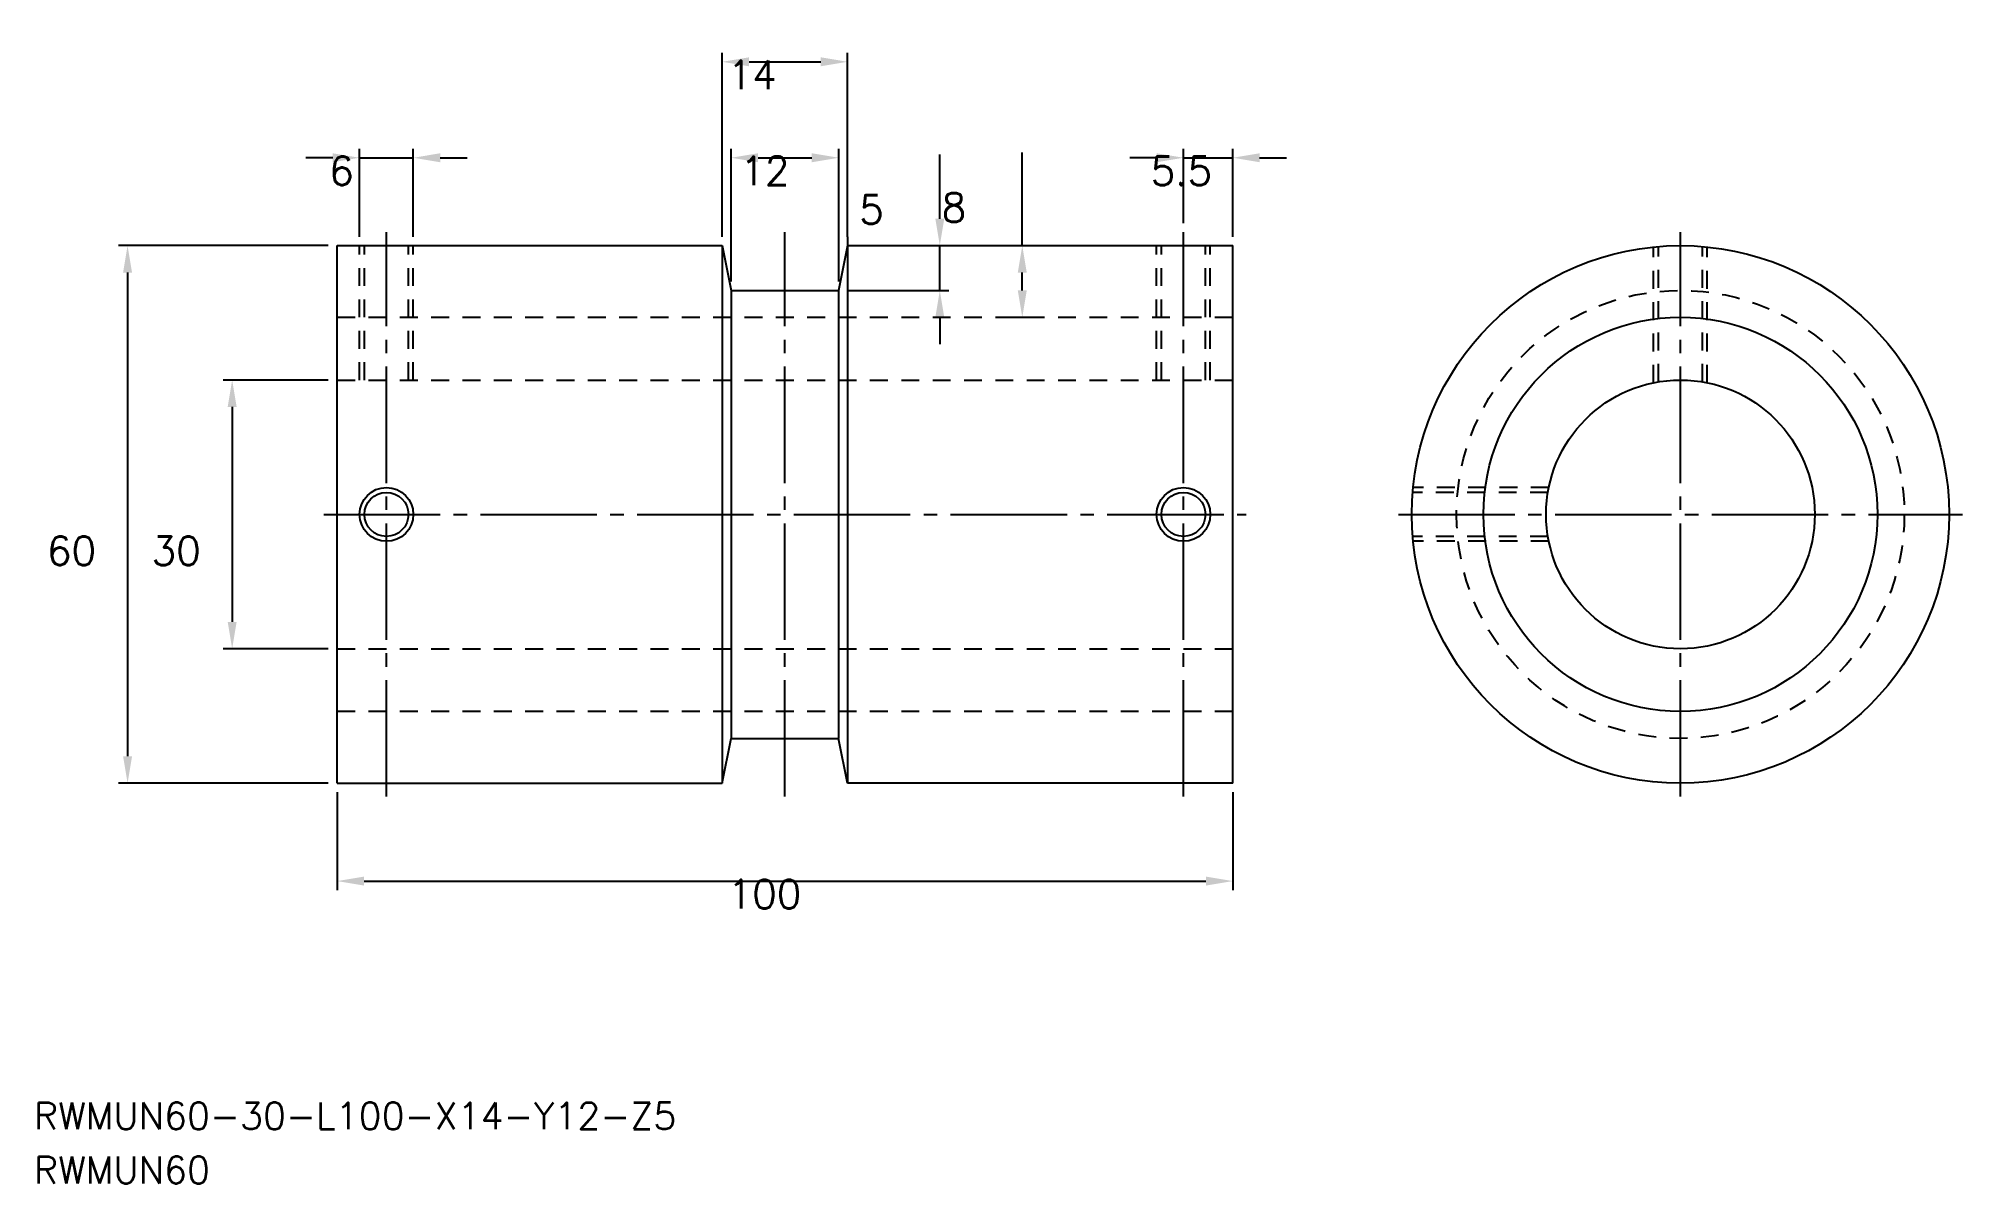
# Model space of a CAD drawing. Extents: x 23 to 238, y 57 to 185.
import ezdxf

# ---------------------------------------------------------------- set-up
doc = ezdxf.new("R2010")
doc.units = 0
doc.header["$PDMODE"] = 64
doc.linetypes.add('CENTER', pattern=[17.5, 13, -1.5, 1.5, -1.5])
doc.linetypes.add('DASHED', pattern=[3.5, 2, -1.5])
doc.layers.get('0').update_dxf_attribs({"linetype": 'CONTINUOUS'})
doc.layers.get('DEFPOINTS').update_dxf_attribs({"linetype": 'CONTINUOUS'})
doc.layers.add('CENTER', color=1, linetype='CENTER')
doc.layers.add('SIZE', color=7, linetype='CONTINUOUS')
doc.styles.get("Standard").update_dxf_attribs({"font": 'txt.shx', "bigfont": 'extfont.shx'})
doc.dimstyles.get("Standard").update_dxf_attribs({"dimtxt": 2.5, "dimasz": 2.5, "dimexe": 1.25, "dimexo": 0.625, "dimtad": 1, "dimcen": 2.5, "dimazin": 3, "dimtfac": 1, "dimtmove": 0, "dimatfit": 3})

# ---------------------------------------------------------------- blocks, each defined once
blk = doc.blocks.new('*D41')
at = {"layer": 'DEFPOINTS', "color": 0, "linetype": 'CONTINUOUS'}
for p in [(56.07, 101.39), (156.07, 101.39), (156.07, 90.46)]:
    blk.add_point(p, dxfattribs=at)
at = {"layer": 'SIZE', "color": 0, "linetype": 'CONTINUOUS'}
for p, q in [((56.07, 100.39), (56.07, 89.46)), ((156.07, 100.39), (156.07, 89.46)), ((59.07, 90.46), (153.07, 90.46))]:
    blk.add_line(p, q, dxfattribs=at)
for points in [[(59.07, 90.96), (59.07, 89.96), (56.07, 90.46)], [(153.07, 90.96), (153.07, 89.96), (156.07, 90.46)]]:
    blk.add_solid(points, dxfattribs=at)
at = {"layer": 'SIZE', "color": 0}
blk.add_text('100', height=3.2, dxfattribs=at).set_placement((99.67, 87.4))
blk = doc.blocks.new('*D40')
at = {"layer": 'DEFPOINTS', "color": 0, "linetype": 'CONTINUOUS'}
for p in [(56.07, 146.39), (44.34, 116.39), (56.07, 116.39)]:
    blk.add_point(p, dxfattribs=at)
at = {"layer": 'SIZE', "color": 0, "linetype": 'CONTINUOUS'}
for p, q in [((55.07, 146.39), (43.34, 146.39)), ((44.34, 143.39), (44.34, 119.39)), ((55.07, 116.39), (43.34, 116.39))]:
    blk.add_line(p, q, dxfattribs=at)
for points in [[(43.84, 143.39), (44.84, 143.39), (44.34, 146.39)], [(43.84, 119.39), (44.84, 119.39), (44.34, 116.39)]]:
    blk.add_solid(points, dxfattribs=at)
at = {"layer": 'SIZE', "color": 0}
blk.add_text('30', height=3.2, dxfattribs=at).set_placement((35.34, 125.72))
blk = doc.blocks.new('*D39')
at = {"layer": 'DEFPOINTS', "color": 0, "linetype": 'CONTINUOUS'}
for p in [(56.07, 161.39), (32.66, 101.39), (56.07, 101.39)]:
    blk.add_point(p, dxfattribs=at)
at = {"layer": 'SIZE', "color": 0, "linetype": 'CONTINUOUS'}
for p, q in [((55.07, 161.39), (31.66, 161.39)), ((32.66, 158.39), (32.66, 104.39)), ((55.07, 101.39), (31.66, 101.39))]:
    blk.add_line(p, q, dxfattribs=at)
for points in [[(32.16, 158.39), (33.16, 158.39), (32.66, 161.39)], [(32.16, 104.39), (33.16, 104.39), (32.66, 101.39)]]:
    blk.add_solid(points, dxfattribs=at)
at = {"layer": 'SIZE', "color": 0}
blk.add_text('60', height=3.2, dxfattribs=at).set_placement((23.66, 125.72))
blk = doc.blocks.new('*D38')
at = {"layer": 'DEFPOINTS', "color": 0, "linetype": 'CONTINUOUS'}
for p in [(64.57, 171.2), (58.57, 161.39), (64.57, 161.39)]:
    blk.add_point(p, dxfattribs=at)
at = {"layer": 'SIZE', "color": 0, "linetype": 'CONTINUOUS'}
for p, q in [((58.57, 162.39), (58.57, 172.2)), ((64.57, 162.39), (64.57, 172.2)), ((55.57, 171.2), (52.57, 171.2)), ((58.57, 171.2), (64.57, 171.2)), ((67.57, 171.2), (70.57, 171.2))]:
    blk.add_line(p, q, dxfattribs=at)
for points in [[(55.57, 171.7), (55.57, 170.7), (58.57, 171.2)], [(67.57, 171.7), (67.57, 170.7), (64.57, 171.2)]]:
    blk.add_solid(points, dxfattribs=at)
at = {"layer": 'SIZE', "color": 0}
blk.add_text('6', height=3.2, dxfattribs=at).set_placement((55.17, 168.13))
blk = doc.blocks.new('*D37')
at = {"layer": 'DEFPOINTS', "color": 0, "linetype": 'CONTINUOUS'}
for p in [(113.07, 181.91), (99.07, 161.39), (113.07, 161.39)]:
    blk.add_point(p, dxfattribs=at)
at = {"layer": 'SIZE', "color": 0, "linetype": 'CONTINUOUS'}
for p, q in [((99.07, 162.39), (99.07, 182.91)), ((113.07, 162.39), (113.07, 182.91)), ((102.07, 181.91), (110.07, 181.91))]:
    blk.add_line(p, q, dxfattribs=at)
for points in [[(102.07, 182.41), (102.07, 181.41), (99.07, 181.91)], [(110.07, 182.41), (110.07, 181.41), (113.07, 181.91)]]:
    blk.add_solid(points, dxfattribs=at)
at = {"layer": 'SIZE', "color": 0}
blk.add_text('14', height=3.2, dxfattribs=at).set_placement((99.67, 178.85))
blk = doc.blocks.new('*D36')
at = {"layer": 'DEFPOINTS', "color": 0, "linetype": 'CONTINUOUS'}
for p in [(156.07, 171.2), (150.57, 162.89), (156.07, 161.39)]:
    blk.add_point(p, dxfattribs=at)
at = {"layer": 'SIZE', "color": 0, "linetype": 'CONTINUOUS'}
for p, q in [((150.57, 163.89), (150.57, 172.2)), ((156.07, 162.39), (156.07, 172.2)), ((147.57, 171.2), (144.57, 171.2)), ((150.57, 171.2), (156.07, 171.2)), ((159.07, 171.2), (162.07, 171.2))]:
    blk.add_line(p, q, dxfattribs=at)
for points in [[(147.57, 171.7), (147.57, 170.7), (150.57, 171.2)], [(159.07, 171.7), (159.07, 170.7), (156.07, 171.2)]]:
    blk.add_solid(points, dxfattribs=at)
at = {"layer": 'SIZE', "color": 0}
blk.add_text('5.5', height=3.2, dxfattribs=at).set_placement((146.91, 168.13))
blk = doc.blocks.new('*D35')
at = {"layer": 'DEFPOINTS', "color": 0, "linetype": 'CONTINUOUS'}
for p in [(113.07, 161.39), (112.07, 156.39), (123.36, 156.39)]:
    blk.add_point(p, dxfattribs=at)
at = {"layer": 'SIZE', "color": 0, "linetype": 'CONTINUOUS'}
for p, q in [((123.36, 164.39), (123.36, 171.55)), ((114.07, 161.39), (124.36, 161.39)), ((123.36, 156.39), (123.36, 161.39)), ((113.07, 156.39), (124.36, 156.39)), ((123.36, 153.39), (123.36, 150.39))]:
    blk.add_line(p, q, dxfattribs=at)
for points in [[(122.86, 164.39), (123.86, 164.39), (123.36, 161.39)], [(122.86, 153.39), (123.86, 153.39), (123.36, 156.39)]]:
    blk.add_solid(points, dxfattribs=at)
at = {"layer": 'SIZE', "color": 0}
blk.add_text('5', height=3.2, dxfattribs=at).set_placement((114.36, 163.82))
blk = doc.blocks.new('*D34')
at = {"layer": 'DEFPOINTS', "color": 0, "linetype": 'CONTINUOUS'}
for p in [(112.07, 171.2), (100.07, 156.39), (112.07, 156.39)]:
    blk.add_point(p, dxfattribs=at)
at = {"layer": 'SIZE', "color": 0, "linetype": 'CONTINUOUS'}
for p, q in [((100.07, 157.39), (100.07, 172.2)), ((112.07, 157.39), (112.07, 172.2)), ((103.07, 171.2), (109.07, 171.2))]:
    blk.add_line(p, q, dxfattribs=at)
for points in [[(103.07, 171.7), (103.07, 170.7), (100.07, 171.2)], [(109.07, 171.7), (109.07, 170.7), (112.07, 171.2)]]:
    blk.add_solid(points, dxfattribs=at)
at = {"layer": 'SIZE', "color": 0}
blk.add_text('12', height=3.2, dxfattribs=at).set_placement((101.08, 168.13))
blk = doc.blocks.new('*D33')
at = {"layer": 'DEFPOINTS', "color": 0, "linetype": 'CONTINUOUS'}
for p in [(113.07, 161.39), (130.04, 153.39), (132.57, 153.39)]:
    blk.add_point(p, dxfattribs=at)
at = {"layer": 'SIZE', "color": 0, "linetype": 'CONTINUOUS'}
for p, q in [((132.57, 161.39), (132.57, 171.78)), ((114.07, 161.39), (133.57, 161.39)), ((132.57, 156.39), (132.57, 158.39)), ((131.04, 153.39), (133.57, 153.39))]:
    blk.add_line(p, q, dxfattribs=at)
for points in [[(132.07, 158.39), (133.07, 158.39), (132.57, 161.39)], [(132.07, 156.39), (133.07, 156.39), (132.57, 153.39)]]:
    blk.add_solid(points, dxfattribs=at)
at = {"layer": 'SIZE', "color": 0}
blk.add_text('8', height=3.2, dxfattribs=at).set_placement((123.57, 164.05))

msp = doc.modelspace()

# ---------------------------------------------------------------- linework, layer by layer
at = {"color": 7, "linetype": 'CONTINUOUS'}
for p, q in [((56.06514, 101.3891), (56.06514, 161.3891)), ((56.06514, 161.3891), (99.06514, 161.3891)), ((99.06514, 161.3891), (99.06514, 101.3891)), ((113.06514, 162.3891), (113.06514, 101.3891)), ((113.06514, 161.3891), (156.06514, 161.3891)), ((156.06514, 101.3891), (156.06514, 161.3891)), ((100.06514, 156.3891), (112.06514, 156.3891)), ((100.06514, 156.3891), (100.06514, 106.3891)), ((112.06514, 156.3891), (112.06514, 106.3891)), ((100.06514, 106.3891), (112.06514, 106.3891)), ((56.06514, 101.3891), (99.06514, 101.3891))]:
    msp.add_line(p, q, dxfattribs=at)
at = {"color": 3, "linetype": 'DASHED'}
for p, q in [((58.56514, 146.3891), (58.56514, 161.3891)), ((59.10664, 146.3891), (59.10664, 161.3891)), ((64.02364, 146.3891), (64.02364, 161.3891)), ((64.56514, 146.3891), (64.56514, 161.3891)), ((147.56514, 146.3891), (147.56514, 161.3891)), ((148.10664, 146.3891), (148.10664, 161.3891)), ((153.02364, 146.3891), (153.02364, 161.3891)), ((153.56514, 146.3891), (153.56514, 161.3891)), ((203.06514, 146.08604), (203.06514, 161.23873)), ((203.60664, 146.18626), (203.60664, 161.2882)), ((208.52364, 146.18626), (208.52364, 161.2882)), ((209.06514, 146.08604), (209.06514, 161.23873)), ((56.06514, 153.3891), (156.06514, 153.3891)), ((56.06514, 146.3891), (156.06514, 146.3891)), ((191.26799, 133.8476), (176.16605, 133.8476)), ((191.36821, 134.3891), (176.21552, 134.3891)), ((191.26799, 128.9306), (176.16605, 128.9306)), ((191.36821, 128.3891), (176.21552, 128.3891)), ((56.06514, 116.3891), (156.06514, 116.3891)), ((156.06514, 109.3891), (56.06514, 109.3891))]:
    msp.add_line(p, q, dxfattribs=at)
at = {"color": 7, "linetype": 'CONTINUOUS'}
for centre, radius in [((206.06514, 131.3891), 30), ((206.06514, 131.3891), 22), ((206.06514, 131.3891), 15), ((61.56514, 131.3891), 2.4585), ((150.56514, 131.3891), 2.4585)]:
    msp.add_circle(centre, radius, dxfattribs=at)
at = {"color": 3, "linetype": 'DASHED'}
msp.add_circle((206.06514, 131.3891), 25, dxfattribs=at)
at = {"color": 3, "linetype": 'CONTINUOUS'}
for centre in [(61.56514, 131.3891), (150.56514, 131.3891)]:
    msp.add_circle(centre, 3, dxfattribs=at)
at = {"layer": 'CENTER', "color": 1, "linetype": 'CENTER'}
for p, q in [((61.56514, 99.8891), (61.56514, 162.8891)), ((106.06514, 99.8891), (106.06514, 162.8891)), ((150.56514, 99.8891), (150.56514, 162.8891)), ((206.06514, 99.8891), (206.06514, 162.8891)), ((54.56514, 131.3891), (157.56514, 131.3891)), ((174.56514, 131.3891), (237.56514, 131.3891))]:
    msp.add_line(p, q, dxfattribs=at)
at = {"layer": 'SIZE', "color": 7, "linetype": 'CONTINUOUS'}
for p, q in [((99.06514, 161.3891), (100.06514, 156.3891)), ((113.06514, 161.3891), (112.06514, 156.3891)), ((99.06514, 101.3891), (100.06514, 106.3891)), ((113.06514, 101.3891), (112.06514, 106.3891)), ((156.06514, 101.3891), (113.06514, 101.3891))]:
    msp.add_line(p, q, dxfattribs=at)

# ---------------------------------------------------------------- texts
at = {"color": 7, "linetype": 'CONTINUOUS'}
for s, p in [('RWMUN60-30-L100-X14-Y12-Z5', (22.19681, 62.75318)), ('RWMUN60', (22.19681, 56.70194))]:
    msp.add_text(s, height=3, dxfattribs=at).set_placement(p)

# ---------------------------------------------------------------- dimensions: what is measured, and where the dimension line sits
at = {"layer": 'SIZE', "color": 7, "linetype": 'CONTINUOUS'}
for base, p1, p2, picture, middle in [((113.06514, 181.91167), (99.06514, 161.3891), (113.06514, 161.3891), '*D37', (106.06514, 184.51167)), ((64.56514, 171.19673), (58.56514, 161.3891), (64.56514, 161.3891), '*D38', (61.56514, 173.79673)), ((156.06514, 171.19673), (150.56514, 162.8891), (156.06514, 161.3891), '*D36', (153.31514, 173.79673)), ((156.06514, 90.46251), (56.06514, 101.3891), (156.06514, 101.3891), '*D41', (106.06514, 93.06251))]:
    dim = msp.add_linear_dim(base=base, p1=p1, p2=p2, dimstyle='Standard', override={"dimdec": 4, "dimtdec": 4, "dimtmove": 0, "dimtzin": 0}, dxfattribs=at)
    dim.commit()
    dim.dimension.update_dxf_attribs({"geometry": picture, "text_midpoint": middle})
dim = msp.add_linear_dim(base=(112.06514, 171.19673), p1=(100.06514, 156.3891), p2=(112.06514, 156.3891), dimstyle='Standard', override={"dimdec": 4, "dimtdec": 4, "dimtmove": 0, "dimtzin": 0}, dxfattribs=at)
dim.commit()
dim.dimension.update_dxf_attribs({"geometry": '*D34', "text_midpoint": (107.47655, 171.19673), "dimtype": 128})
for base, p2, picture, middle in [((123.36192, 156.3891), (112.06514, 156.3891), '*D35', (123.36192, 169.48493)), ((132.57083, 153.3891), (130.04443, 153.3891), '*D33', (132.57083, 169.71506))]:
    dim = msp.add_linear_dim(base=base, p1=(113.06514, 161.3891), p2=p2, angle=90, dimstyle='Standard', override={"dimdec": 4, "dimtdec": 4, "dimtmove": 0, "dimtzin": 0}, dxfattribs=at)
    dim.commit()
    dim.dimension.update_dxf_attribs({"geometry": picture, "text_midpoint": middle, "dimtype": 128})
for base, p1, p2, picture, middle in [((32.65668, 101.3891), (56.06514, 161.3891), (56.06514, 101.3891), '*D39', (30.05668, 131.3891)), ((44.34148, 116.3891), (56.06514, 146.3891), (56.06514, 116.3891), '*D40', (41.74148, 131.3891))]:
    dim = msp.add_linear_dim(base=base, p1=p1, p2=p2, angle=90, dimstyle='Standard', override={"dimdec": 4, "dimtdec": 4, "dimtmove": 0, "dimtzin": 0}, dxfattribs=at)
    dim.commit()
    dim.dimension.update_dxf_attribs({"geometry": picture, "text_midpoint": middle})

doc.saveas('drawing.dxf')
